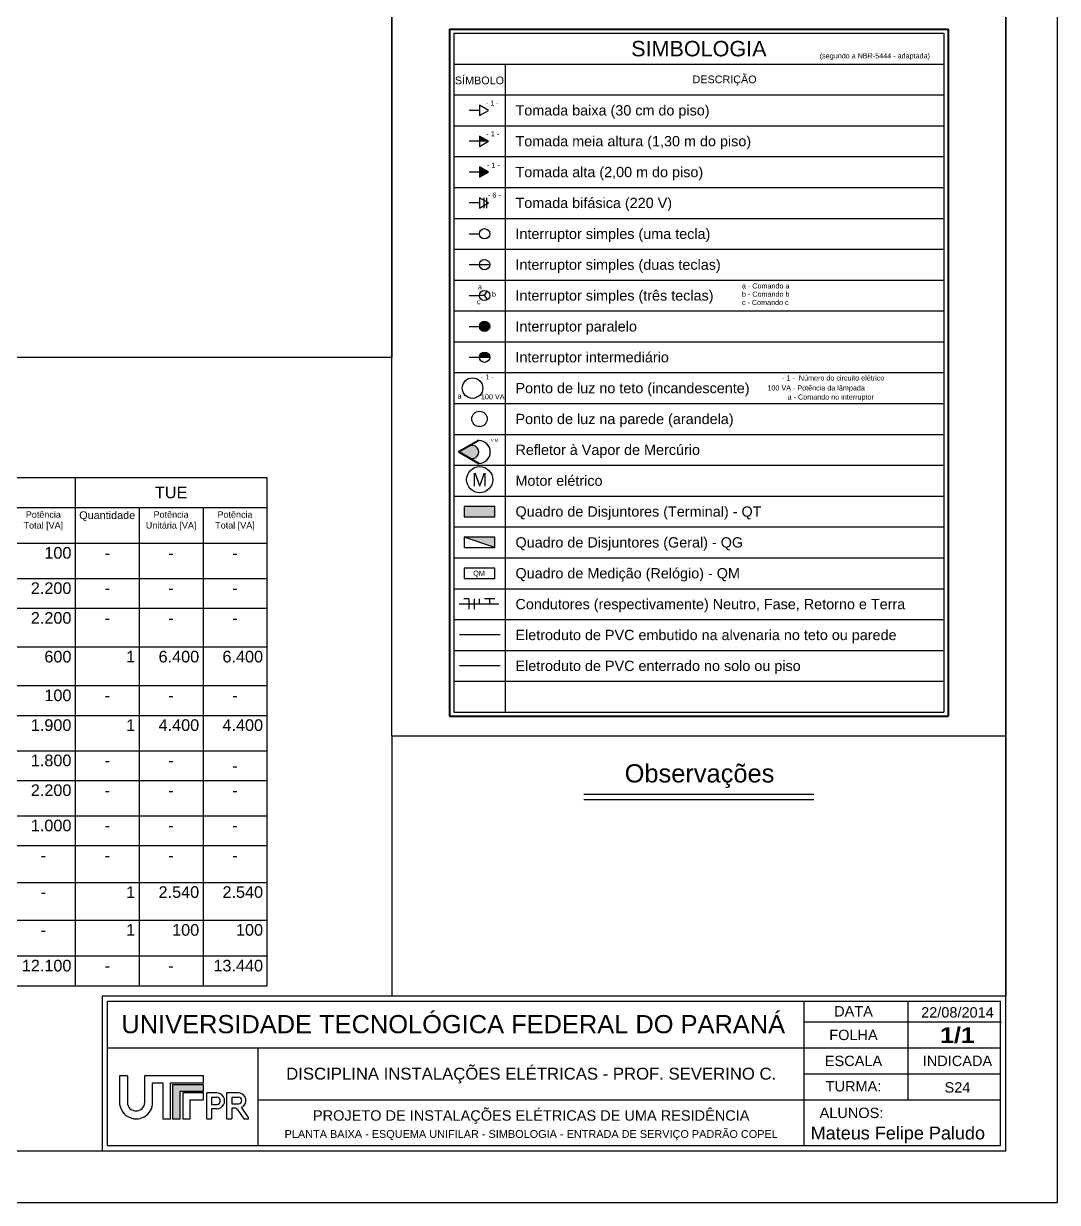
# Model space of a CAD drawing. Header units: millimetres. Extents: x 0 to 594, y 0 to 420.
# Drawn here: x 393.7 to 594, y 0 to 228.4 of the extents above; entities that cross this region are included whole.
import ezdxf
from ezdxf.enums import TextEntityAlignment as Align

# ---------------------------------------------------------------- set-up
doc = ezdxf.new("R2010")
doc.units = ezdxf.units.MM
doc.linetypes.add('DASHEDX2', pattern=[38.1, 25.4, -12.7])
for name, color, linetype in [('Eletroduto', 3, 'Continuous'), ('FORMATO', 6, 'Continuous'), ('Paredes', 7, 'Continuous')]:
    doc.layers.add(name, color=color, linetype=linetype)
doc.layers.add('Simbologia', color=2, linetype='Continuous', lineweight=40)
doc.layers.add('Símbolos', color=3, linetype='Continuous', lineweight=40)
doc.styles.add('bold', font='ariblk_0.ttf')
doc.styles.add('style1', font='ARIAL.TTF')

# ---------------------------------------------------------------- blocks, each defined once
blk = doc.blocks.new('*T3')
at = {"color": 0, "linetype": 'ByBlock', "lineweight": -2, "transparency": 16777216}
for p, q in [((0, 0), (148.5, 0)), ((0, 0), (0, -98.42)), ((12.38, 0), (12.38, -98.42)), ((37.13, 0), (37.13, -98.42)), ((74.25, 0), (74.25, -98.42)), ((111.38, 0), (111.38, -98.42)), ((148.5, 0), (148.5, -98.42)), ((12.38, -5.77), (148.5, -5.77)), ((24.75, -5.77), (24.75, -98.42)), ((49.5, -5.77), (49.5, -98.42)), ((61.88, -5.77), (61.88, -98.42)), ((86.63, -5.77), (86.63, -98.42)), ((99, -5.77), (99, -98.42)), ((123.75, -5.77), (123.75, -98.42)), ((136.13, -5.77), (136.13, -98.42)), ((0, -12.69), (148.5, -12.69)), ((0, -19.52), (148.5, -19.52)), ((0, -25.29), (148.5, -25.29)), ((0, -32.79), (148.5, -32.79)), ((0, -40.29), (148.5, -40.29)), ((0, -46.06), (148.5, -46.06)), ((0, -52.9), (148.5, -52.9)), ((0, -58.67), (148.5, -58.67)), ((0, -65.5), (148.5, -65.5)), ((0, -71.27), (148.5, -71.27)), ((0, -78.4), (148.5, -78.4)), ((0, -85.73), (148.5, -85.73)), ((0, -92.65), (148.5, -92.65)), ((0, -98.42), (148.5, -98.42))]:
    blk.add_line(p, q, dxfattribs=at)
at = {"color": 0, "transparency": 16777216, "style": 'style1'}
for s, insert, char_height, width, attachment_point in [('Dimensões', (24.75, -2.89), 2.25, 23.25, 5), ('Iluminação', (55.69, -2.89), 2.25, 35.625, 5), ('TUG', (92.81, -2.89), 2.25, 35.625, 5), ('TUE', (129.94, -2.89), 2.25, 35.625, 5), ('Ambi- ente', (6.19, -6.34), 2.25, 10.875, 5), ('Área [m2]', (18.56, -6.52), 1.5, 10.875, 2), ('Perímetro [m]', (30.94, -6.52), 1.5, 10.875, 2), ('Quantidade', (43.31, -6.52), 1.5, 10.875, 2), ('Potência Unitária [VA]', (55.69, -6.52), 1.25, 10.875, 2), ('Potência Total [VA]', (68.06, -6.52), 1.25, 10.875, 2), ('Quantidade', (80.44, -6.52), 1.5, 10.875, 2), ('Potência Unitária [VA]', (92.81, -6.52), 1.25, 10.875, 2), ('Potência Total [VA]', (105.19, -6.52), 1.25, 10.875, 2), ('Quantidade', (117.56, -6.52), 1.5, 10.875, 2), ('Potência Unitária [VA]', (129.94, -6.52), 1.25, 10.875, 2), ('Potência Total [VA]', (142.31, -6.52), 1.25, 10.875, 2), ('Varanda', (6.19, -13.44), 2, 10.875, 2), ('3', (24, -13.44), 2.25, 10.875, 3), ('8', (36.38, -13.44), 2.25, 10.875, 3), ('1', (48.75, -13.44), 2.25, 10.875, 3), ('100', (61.13, -13.44), 2.25, 10.875, 3), ('100', (73.5, -13.44), 2.25, 10.875, 3), ('1', (85.88, -13.44), 2.25, 10.875, 3), ('100', (98.25, -13.44), 2.25, 10.875, 3), ('100', (110.63, -13.44), 2.25, 10.875, 3), ('-', (117.56, -13.44), 2.25, 10.875, 2), ('-', (129.94, -13.44), 2.25, 10.875, 2), ('-', (142.31, -13.44), 2.25, 10.875, 2), ('Sala', (6.19, -20.27), 2.25, 10.875, 2), ('10,05', (24, -20.27), 2.25, 10.875, 3), ('12,7', (36.38, -20.27), 2.25, 10.875, 3), ('1', (48.75, -20.27), 2.25, 10.875, 3), ('160', (61.13, -20.27), 2.25, 10.875, 3), ('160', (73.5, -20.27), 2.25, 10.875, 3), ('3+1', (80.44, -20.27), 2.25, 10.875, 2), ('100+1.900', (92.81, -20.27), 1.5, 10.875, 2), ('2.200', (110.63, -20.27), 2.25, 10.875, 3), ('-', (117.56, -20.27), 2.25, 10.875, 2), ('-', (129.94, -20.27), 2.25, 10.875, 2), ('-', (142.31, -20.27), 2.25, 10.875, 2), ('Quarto I', (6.19, -26.04), 2.25, 10.875, 2), ('8,215', (24, -26.04), 2.25, 10.875, 3), ('11,5', (36.38, -26.04), 2.25, 10.875, 3), ('1', (48.75, -26.04), 2.25, 10.875, 3), ('100', (61.13, -26.04), 2.25, 10.875, 3), ('100', (73.5, -26.04), 2.25, 10.875, 3), ('3+1', (80.44, -26.04), 2.25, 10.875, 2), ('100+1.900', (92.81, -26.04), 1.5, 10.875, 2), ('2.200', (110.63, -26.04), 2.25, 10.875, 3), ('-', (117.56, -26.04), 2.25, 10.875, 2), ('-', (129.94, -26.04), 2.25, 10.875, 2), ('-', (142.31, -26.04), 2.25, 10.875, 2), ('WC', (6.19, -33.54), 2.25, 10.875, 2), ('4', (24, -33.54), 2.25, 10.875, 3), ('8', (36.38, -33.54), 2.25, 10.875, 3), ('1+2', (48.75, -33.54), 2.25, 10.875, 3), ('100+60', (55.69, -33.54), 2.25, 10.875, 2), ('100+120', (68.06, -33.54), 2, 10.875, 2), ('1', (85.88, -33.54), 2.25, 10.875, 3), ('600', (98.25, -33.54), 2.25, 10.875, 3), ('600', (110.63, -33.54), 2.25, 10.875, 3), ('1', (123, -33.54), 2.25, 10.875, 3), ('6.400', (135.38, -33.54), 2.25, 10.875, 3), ('6.400', (147.75, -33.54), 2.25, 10.875, 3), ('Circulação', (6.19, -41.04), 1.5, 10.875, 2), ('2', (24, -41.04), 2.25, 10.875, 3), ('6', (36.38, -41.04), 2.25, 10.875, 3), ('1', (48.75, -41.04), 2.25, 10.875, 3), ('100', (61.13, -41.04), 2.25, 10.875, 3), ('1100', (73.5, -41.04), 2.25, 10.875, 3), ('1', (85.88, -41.04), 2.25, 10.875, 3), ('100', (98.25, -41.04), 2.25, 10.875, 3), ('100', (110.63, -41.04), 2.25, 10.875, 3), ('-', (117.56, -41.04), 2.25, 10.875, 2), ('-', (129.94, -41.04), 2.25, 10.875, 2), ('-', (142.31, -41.04), 2.25, 10.875, 2), ('Cozinha', (6.19, -46.81), 2, 10.875, 2), ('7,95', (24, -46.81), 2.25, 10.875, 3), ('11,3', (36.38, -46.81), 2.25, 10.875, 3), ('1', (48.75, -46.81), 2.25, 10.875, 3), ('100', (61.13, -46.81), 2.25, 10.875, 3), ('100', (73.5, -46.81), 2.25, 10.875, 3), ('3+1', (80.44, -46.81), 2.25, 10.875, 2), ('100+600', (92.81, -46.81), 2, 10.875, 2), ('1.900', (110.63, -46.81), 2.25, 10.875, 3), ('1', (123, -46.81), 2.25, 10.875, 3), ('4.400', (135.38, -46.81), 2.25, 10.875, 3), ('4.400', (147.75, -46.81), 2.25, 10.875, 3), ('Área de Serviço', (6.19, -53.65), 1.25, 10.875, 2), ('4,8', (24, -53.65), 2.25, 10.875, 3), ('9,2', (36.38, -53.65), 2.25, 10.875, 3), ('1', (48.75, -53.65), 2.25, 10.875, 3), ('100', (61.13, -53.65), 2.25, 10.875, 3), ('100', (73.5, -53.65), 2.25, 10.875, 3), ('3', (85.88, -53.65), 2.25, 10.875, 3), ('600', (98.25, -53.65), 2.25, 10.875, 3), ('1.800', (110.63, -53.65), 2.25, 10.875, 3), ('-', (117.56, -53.65), 2.25, 10.875, 2), ('-', (129.94, -53.65), 2.25, 10.875, 2), ('-', (142.31, -55.78), 2.25, 10.875, 5), ('Quarto II', (6.19, -59.42), 2, 10.875, 2), ('8,99', (24, -59.42), 2.25, 10.875, 3), ('12', (36.38, -59.42), 2.25, 10.875, 3), ('1', (48.75, -59.42), 2.25, 10.875, 3), ('100', (61.13, -59.42), 2.25, 10.875, 3), ('100', (73.5, -59.42), 2.25, 10.875, 3), ('3+1', (80.44, -59.42), 2.25, 10.875, 2), ('100+1.900', (92.81, -59.42), 1.5, 10.875, 2), ('2.200', (110.63, -59.42), 2.25, 10.875, 3), ('-', (117.56, -59.42), 2.25, 10.875, 2), ('-', (129.94, -59.42), 2.25, 10.875, 2), ('-', (142.31, -59.42), 2.25, 10.875, 2), ('Área Externa', (6.19, -66.25), 1.25, 10.875, 2), ('1.100', (98.25, -66.25), 2.25, 10.875, 3), ('1.000', (110.63, -66.25), 2.25, 10.875, 3), ('-', (18.56, -66.25), 2.25, 10.875, 2), ('-', (30.94, -66.25), 2.25, 10.875, 2), ('-', (43.31, -66.25), 2.25, 10.875, 2), ('-', (55.69, -66.25), 2.25, 10.875, 2), ('-', (68.06, -66.25), 2.25, 10.875, 2), ('1', (85.88, -66.25), 2.25, 10.875, 3), ('-', (117.56, -66.25), 2.25, 10.875, 2), ('-', (129.94, -66.25), 2.25, 10.875, 2), ('-', (142.31, -66.25), 2.25, 10.875, 2), ('Refletor VM 125W FP=0,8', (6.19, -72.02), 1.25, 10.875, 2), ('1', (48.75, -72.02), 2.25, 10.875, 3), ('156', (61.13, -72.02), 2.25, 10.875, 3), ('156', (73.5, -72.02), 2.25, 10.875, 3), ('-', (18.56, -72.02), 2.25, 10.875, 2), ('-', (30.94, -72.02), 2.25, 10.875, 2), ('-', (80.44, -72.02), 2.25, 10.875, 2), ('-', (92.81, -72.02), 2.25, 10.875, 2), ('-', (105.19, -72.02), 2.25, 10.875, 2), ('-', (117.56, -72.02), 2.25, 10.875, 2), ('-', (129.94, -72.02), 2.25, 10.875, 2), ('-', (142.31, -72.02), 2.25, 10.875, 2), ('Portão ICU Fp=0,76', (6.19, -79.15), 1.25, 10.875, 2), ('1', (123, -79.15), 2.25, 10.875, 3), ('2.540', (135.38, -79.15), 2.25, 10.875, 3), ('2.540', (147.75, -79.15), 2.25, 10.875, 3), ('-', (18.56, -79.15), 2.25, 10.875, 2), ('-', (30.94, -79.15), 2.25, 10.875, 2), ('-', (43.31, -79.15), 2.25, 10.875, 2), ('-', (55.69, -79.15), 2.25, 10.875, 2), ('-', (68.06, -79.15), 2.25, 10.875, 2), ('-', (80.44, -79.15), 2.25, 10.875, 2), ('-', (92.81, -79.15), 2.25, 10.875, 2), ('-', (105.19, -79.15), 2.25, 10.875, 2), ('Luz de Emergência', (6.19, -86.48), 1.25, 10.875, 2), ('1', (123, -86.48), 2.25, 10.875, 3), ('100', (135.38, -86.48), 2.25, 10.875, 3), ('100', (147.75, -86.48), 2.25, 10.875, 3), ('-', (18.56, -86.48), 2.25, 10.875, 2), ('-', (30.94, -86.48), 2.25, 10.875, 2), ('-', (43.31, -86.48), 2.25, 10.875, 2), ('-', (55.69, -86.48), 2.25, 10.875, 2), ('-', (68.06, -86.48), 2.25, 10.875, 2), ('-', (80.44, -86.48), 2.25, 10.875, 2), ('-', (92.81, -86.48), 2.25, 10.875, 2), ('-', (105.19, -86.48), 2.25, 10.875, 2), ('Total', (6.19, -93.4), 2.25, 10.875, 2), ('1.136', (73.5, -93.4), 2.25, 10.875, 3), ('12.100', (110.63, -93.4), 2.25, 10.875, 3), ('13.440', (147.75, -93.4), 2.25, 10.875, 3), ('-', (18.56, -93.4), 2.25, 10.875, 2), ('-', (30.94, -93.4), 2.25, 10.875, 2), ('-', (43.31, -93.4), 2.25, 10.875, 2), ('-', (55.69, -93.4), 2.25, 10.875, 2), ('-', (80.44, -93.4), 2.25, 10.875, 2), ('-', (92.81, -93.4), 2.25, 10.875, 2), ('-', (117.56, -93.4), 2.25, 10.875, 2), ('-', (129.94, -93.4), 2.25, 10.875, 2)]:
    blk.add_mtext(s, dxfattribs=dict(at, insert=insert, char_height=char_height, width=width, attachment_point=attachment_point))

msp = doc.modelspace()

# ---------------------------------------------------------------- hatches: boundary and pattern name
at = {"lineweight": -3}
h = msp.add_hatch(color=2, dxfattribs=at)
h.set_gradient(color1=(255, 255, 0), color2=(255, 255, 15), one_color=1, tint=0.53)
h.paths.add_polyline_path([(428.591, 22.8), (422.586, 22.8), (422.586, 16.184), (424.093, 16.184), (424.093, 21.521), (428.591, 21.521)])
at = {"layer": 'FORMATO'}
for points in [[(482.048, 206.574), (482.048, 205.578), (483.773, 205.578)], [(483.773, 199.599), (482.048, 200.596), (482.048, 198.603)], [(482.048, 169.708, 1), (484.04, 169.708, 1)], [(484.04, 163.73, 1), (482.048, 163.73)], [(479.058, 134.834), (479.058, 132.842), (485.037, 132.842), (485.037, 134.834)], [(485.037, 126.863), (485.037, 128.856), (479.058, 128.856)]]:
    msp.add_hatch(color=2, dxfattribs=at).paths.add_polyline_path(points)
h = msp.add_hatch(color=2, dxfattribs=at)
h.dxf.hatch_style = 1
h.paths.add_polyline_path([(478.052, 145.372), (479.981, 144.258, 1.7320508), (479.981, 146.486)])

# ---------------------------------------------------------------- linework, layer by layer
for p, q in [((594, 0), (594, 420)), ((292.375, 140.398), (440.875, 140.398)), ((465.086, 90.351), (465.086, 40.006)), ((502.277, 78.072), (546.809, 78.072)), ((0, 0), (594, 0))]:
    msp.add_line(p, q)
at = {"color": 4}
for p, q in [((584, 10), (584, 410)), ((502.277, 79.072), (546.809, 79.072)), ((25, 10), (584, 10))]:
    msp.add_line(p, q, dxfattribs=at)
at = {"lineweight": -3}
for p, q in [((412.327, 24.496), (412.327, 19.348)), ((413.855, 24.496), (412.327, 24.496)), ((413.855, 24.496), (413.855, 19.39)), ((428.591, 24.496), (417.21, 24.496)), ((417.21, 19.39), (417.21, 24.496)), ((418.739, 23.155), (420.717, 23.155)), ((418.739, 19.39), (418.739, 23.155)), ((420.717, 23.155), (420.717, 16.184)), ((422.204, 16.184), (422.204, 23.155)), ((422.204, 23.155), (428.591, 23.155)), ((428.591, 23.155), (428.591, 24.496)), ((422.586, 22.8), (422.586, 16.184)), ((428.591, 22.8), (422.586, 22.8)), ((424.093, 16.184), (424.093, 21.521)), ((424.093, 21.521), (428.591, 21.521)), ((428.591, 21.216), (424.603, 21.216)), ((424.603, 21.216), (424.603, 16.184)), ((428.591, 21.521), (428.591, 22.8)), ((428.591, 19.888), (428.591, 21.216)), ((429.232, 16.184), (429.232, 21.216)), ((431.164, 21.216), (429.232, 21.216)), ((435.375, 21.216), (433.124, 21.216)), ((433.124, 16.184), (433.124, 21.216)), ((425.983, 16.184), (425.983, 19.888)), ((425.983, 19.888), (428.591, 19.888)), ((430.123, 20.376), (430.123, 18.975)), ((430.123, 20.376), (431.143, 20.376)), ((430.123, 18.975), (431.143, 18.975)), ((434.058, 20.396), (434.058, 19.123)), ((434.058, 20.396), (435.375, 20.396)), ((434.058, 19.123), (435.375, 19.123)), ((434.568, 18.277), (434.058, 18.277)), ((434.058, 18.277), (434.058, 16.184)), ((437.336, 16.464), (435.972, 18.43)), ((420.717, 16.184), (422.204, 16.184)), ((422.586, 16.184), (424.093, 16.184)), ((424.603, 16.184), (425.983, 16.184)), ((429.232, 16.184), (430.123, 16.184)), ((431.143, 18.134), (430.123, 18.134)), ((430.123, 18.134), (430.123, 16.184)), ((433.124, 16.184), (434.058, 16.184)), ((435.269, 17.871), (436.432, 16.184)), ((436.432, 16.184), (437.336, 16.184)), ((437.336, 16.184), (437.336, 16.464))]:
    msp.add_line(p, q, dxfattribs=at)
for points in [[(25, 410), (465.086, 410), (465.086, 163.683), (25, 163.683)], [(465.086, 243.205), (584, 243.205), (584, 90.351), (465.086, 90.351)]]:
    msp.add_lwpolyline(points, close=True)
for centre, radius, start, end in [((431.143, 19.675), 1.541, 270, 90.78949), ((435.375, 19.759), 1.457, 294.21359, 90), ((415.533, 19.39), 3.206, 179.2417, 0), ((415.533, 19.39), 1.677, 180, 0), ((431.143, 19.675), 0.7, 270, 90), ((435.375, 19.759), 1.457, 154.10349, 154.6042), ((435.375, 19.759), 1.457, 205.3958, 205.89651), ((434.568, 17.469), 0.808, 29.8607, 90), ((435.375, 19.759), 0.636, 270, 90)]:
    msp.add_arc(centre, radius, start, end, dxfattribs=at)
at = {"layer": 'Eletroduto', "color": 4, "lineweight": -3}
for p, q in [((584, 90.351), (584, 40.006)), ((409, 10), (409, 40.006)), ((409, 40.006), (584, 40.006)), ((584, 10), (584, 40.006)), ((409, 10), (584, 10))]:
    msp.add_line(p, q, dxfattribs=at)
at = {"layer": 'FORMATO', "color": 2}
for p, q in [((482.048, 211.556), (480.055, 211.556)), ((482.048, 205.578), (480.055, 205.578)), ((483.773, 205.578), (482.048, 205.578)), ((482.048, 199.599), (480.055, 199.599)), ((482.869, 194.617), (482.869, 192.625)), ((483.411, 194.617), (483.411, 192.625)), ((482.048, 193.621), (480.055, 193.621)), ((480.055, 187.643), (482.048, 187.643)), ((480.055, 181.664), (482.048, 181.664)), ((482.048, 181.664), (484.04, 181.664)), ((483.044, 175.686), (483.542, 176.549)), ((480.055, 175.686), (482.048, 175.686)), ((483.044, 175.686), (482.048, 175.686)), ((483.044, 175.686), (483.542, 174.823)), ((480.055, 169.708), (482.048, 169.708)), ((480.055, 163.73), (482.048, 163.73)), ((482.048, 163.73), (484.04, 163.73)), ((485.037, 126.863), (479.058, 128.856)), ((480.014, 116.899), (479.018, 116.899)), ((480.014, 116.899), (480.014, 114.907)), ((481.01, 116.899), (481.01, 114.907)), ((482.007, 116.899), (482.007, 115.903)), ((484.996, 116.899), (483.003, 116.899)), ((484, 116.899), (484, 115.903))]:
    msp.add_line(p, q, dxfattribs=at)
at = {"layer": 'FORMATO', "color": 4}
for p, q in [((485.771, 115.903), (478.088, 115.903)), ((486.035, 109.925), (478.163, 109.925))]:
    msp.add_line(p, q, dxfattribs=at)
at = {"layer": 'FORMATO', "color": 4, "linetype": 'DASHEDX2'}
msp.add_line((486.035, 103.946), (478.163, 103.946), dxfattribs=at)
at = {"layer": 'FORMATO', "color": 2}
for points in [[(482.048, 212.552), (482.048, 210.56), (483.773, 211.556)], [(482.048, 206.574), (482.048, 204.581), (483.773, 205.578)], [(482.048, 200.596), (482.048, 198.603), (483.773, 199.599)], [(482.048, 194.617), (482.048, 192.625), (483.773, 193.621)], [(479.058, 132.842), (485.037, 132.842), (485.037, 134.834), (479.058, 134.834)], [(479.058, 126.863), (485.037, 126.863), (485.037, 128.856), (479.058, 128.856)], [(479.058, 120.885), (485.037, 120.885), (485.037, 122.878), (479.058, 122.878)]]:
    msp.add_lwpolyline(points, close=True, dxfattribs=at)
for centre, radius in [((483.044, 187.643), 0.996), ((483.044, 181.664), 0.996), ((483.044, 175.686), 0.996), ((483.044, 169.708), 0.996), ((483.044, 163.73), 0.996), ((480.712, 157.751), 1.993), ((482.048, 151.773), 1.495), ((482.091, 140.01), 2.528)]:
    msp.add_circle(centre, radius, dxfattribs=at)
for centre, radius, start, end in [((480.624, 145.372), 1.286, 240, 120), ((481.91, 145.372), 2.227, 270, 90)]:
    msp.add_arc(centre, radius, start, end, dxfattribs=at)
at = {"layer": 'Paredes'}
for p, q in [((477.066, 226.502), (572.02, 226.502)), ((477.066, 226.502), (477.066, 94.979)), ((572.02, 226.502), (572.02, 94.979)), ((477.066, 220.523), (572.02, 220.523)), ((487.03, 220.523), (487.03, 94.979)), ((477.066, 214.545), (572.02, 214.545)), ((477.066, 208.567), (572.02, 208.567)), ((477.066, 202.589), (572.02, 202.589)), ((477.066, 196.61), (572.02, 196.61)), ((477.066, 190.632), (572.02, 190.632)), ((477.066, 184.654), (572.02, 184.654)), ((477.066, 178.675), (572.02, 178.675)), ((477.066, 172.697), (572.02, 172.697)), ((477.066, 166.719), (572.02, 166.719)), ((477.066, 160.74), (572.02, 160.74)), ((477.066, 154.762), (572.02, 154.762)), ((477.066, 148.784), (572.02, 148.784)), ((477.066, 142.805), (572.02, 142.805)), ((477.066, 136.827), (572.02, 136.827)), ((477.066, 130.849), (572.02, 130.849)), ((477.066, 124.87), (572.02, 124.87)), ((477.066, 118.892), (572.02, 118.892)), ((477.066, 112.914), (572.02, 112.914)), ((477.066, 106.936), (572.02, 106.936)), ((477.066, 100.957), (572.02, 100.957)), ((477.066, 94.979), (572.02, 94.979))]:
    msp.add_line(p, q, dxfattribs=at)
at = {"layer": 'Paredes', "lineweight": -3}
for p, q in [((410.007, 38.999), (582.993, 38.999)), ((410.007, 11.007), (410.007, 38.999)), ((544.932, 11.007), (544.932, 38.999)), ((565.07, 19.868), (565.07, 38.999)), ((582.993, 11.007), (582.993, 38.999)), ((544.932, 34.971), (583.147, 34.971)), ((410.007, 29.937), (582.993, 29.937)), ((439.207, 11.007), (439.207, 29.937)), ((544.932, 24.902), (582.993, 24.902)), ((544.932, 24.902), (582.993, 24.902)), ((439.207, 19.868), (582.993, 19.868)), ((410.007, 11.007), (582.993, 11.007))]:
    msp.add_line(p, q, dxfattribs=at)
at = {"layer": 'Simbologia'}
for p, q in [((476.269, 227.299), (572.817, 227.299)), ((476.269, 227.299), (476.269, 94.182)), ((572.817, 227.299), (572.817, 94.182)), ((476.269, 94.182), (572.817, 94.182))]:
    msp.add_line(p, q, dxfattribs=at)
at = {"layer": 'Símbolos', "color": 2}
msp.add_lwpolyline([(481.91, 147.599), (478.052, 145.372), (481.91, 143.145)], dxfattribs=at)

# ---------------------------------------------------------------- block references
msp.add_blockref('*T3', (292.375, 140.398))

# ---------------------------------------------------------------- texts
at = {"lineweight": -3}
for s, height, style, p in [('Observações', 3.52417, 'style1', (524.672, 82.672)), ('UNIVERSIDADE TECNOLÓGICA FEDERAL DO PARANÁ', 3.52417, 'style1', (476.966, 34.971)), ('DATA', 2.0138, 'style1', (554.498, 37.021)), ('22/08/2014', 2.0138, 'style1', (574.636, 36.856)), ('FOLHA', 2.0138, 'style1', (554.498, 32.454)), ('1/1', 3.0207, 'bold', (574.636, 32.454)), ('ESCALA', 2.0138, 'style1', (554.498, 27.419)), ('INDICADA', 2.0138, 'style1', (574.636, 27.419)), ('DISCIPLINA INSTALAÇÕES ELÉTRICAS - PROF. SEVERINO C.', 2.31588, 'style1', (492.07, 24.902)), ('TURMA:', 2.0138, 'style1', (554.498, 22.487)), ('S24', 2.0138, 'style1', (574.636, 22.283)), ('PROJETO DE INSTALAÇÕES ELÉTRICAS DE UMA RESIDÊNCIA', 2.01381, 'style1', (492.07, 16.808)), ('ALUNOS: ', 2.0138, 'style1', (554.498, 17.35)), ('PLANTA BAIXA - ESQUEMA UNIFILAR - SIMBOLOGIA - ENTRADA DE SERVIÇO PADRÃO COPEL', 1.51036, 'style1', (492.07, 13.233))]:
    msp.add_text(s, height=height, dxfattribs=dict(at, style=style)).set_placement(p, align=Align.MIDDLE)
at = {"style": 'style1'}
msp.add_text('Mateus Felipe Paludo', height=2.5, dxfattribs=at).set_placement((546.201, 12.2))
at = {"layer": 'FORMATO', "color": 2, "style": 'style1'}
msp.add_text('M', height=2.528, dxfattribs=at).set_placement((482.091, 140.01), align=Align.MIDDLE)
at = {"layer": 'Paredes', "style": 'style1'}
for s, height, p in [('SIMBOLOGIA', 2.9892, (524.543, 223.513)), ('(segundo a NBR-5444 - adaptada)', 0.99638, (558.636, 221.992)), ('SÍMBOLO', 1.4946, (482.048, 217.534)), ('DESCRIÇÃO', 1.4946, (529.525, 217.534)), ('V.M.', 0.5568, (485.062, 147.621))]:
    msp.add_text(s, height=height, dxfattribs=at).set_placement(p, align=Align.MIDDLE)
for s, height, p in [('- 1 -', 0.9964, (483.301, 212.492)), ('Tomada baixa (30 cm do piso)', 1.99277, (489.022, 210.56)), ('- 1 -', 0.9964, (483.389, 206.533)), ('Tomada meia altura (1,30 m do piso)', 1.99277, (489.022, 204.581)), ('- 1 -', 0.9964, (483.52, 200.442)), ('Tomada alta (2,00 m do piso)', 1.99277, (489.022, 198.603)), ('- 6 -', 0.9964, (483.697, 194.638)), ('Tomada bifásica (220 V)', 1.99277, (489.022, 192.625)), ('Interruptor simples (uma tecla)', 1.99277, (489.022, 186.646)), ('Interruptor simples (duas teclas)', 1.99277, (489.022, 180.668)), ('a', 0.996, (481.758, 176.867)), ('b', 0.996, (484.471, 175.451)), ('Interruptor simples (três teclas)', 1.99277, (489.022, 174.69)), ('a - Comando a', 0.99638, (532.892, 177.046)), ('b - Comando b', 0.99638, (532.892, 175.445)), ('c', 0.996, (481.555, 173.988)), ('c - Comando c', 0.99638, (532.892, 173.845)), ('Interruptor paralelo', 1.99277, (489.022, 168.711)), ('Interruptor intermediário', 1.99277, (489.022, 162.733)), ('- 1 -', 0.9964, (482.337, 159.419)), ('       - 1 -  Número do circuito elétrico', 0.99638, (537.959, 159.217)), ('Ponto de luz no teto (incandescente)', 1.99277, (489.022, 156.755)), ('100 VA - Potência da lâmpada', 0.99638, (537.823, 157.286)), ('a', 0.996, (477.789, 155.722)), ('100 VA', 0.9964, (482.337, 155.574)), ('        a - Comando no interruptor', 0.99638, (538.647, 155.52)), ('Ponto de luz na parede (arandela)', 1.99277, (489.022, 150.777)), ('Refletor à Vapor de Mercúrio', 1.99277, (489.022, 144.798)), ('Motor elétrico', 1.99277, (489.022, 138.82)), ('Quadro de Disjuntores (Terminal) - QT', 1.99277, (489.022, 132.842)), ('Quadro de Disjuntores (Geral) - QG', 1.99277, (489.022, 126.863)), ('QM', 0.9964, (480.841, 121.381)), ('Quadro de Medição (Relógio) - QM', 1.99277, (489.022, 120.885)), ('Condutores (respectivamente) Neutro, Fase, Retorno e Terra', 1.99277, (489.022, 114.907)), ('Eletroduto de PVC embutido na alvenaria no teto ou parede', 1.99277, (489.022, 108.928)), ('Eletroduto de PVC enterrado no solo ou piso', 1.99277, (489.022, 102.95))]:
    msp.add_text(s, height=height, dxfattribs=at).set_placement(p)

doc.saveas('drawing.dxf')
